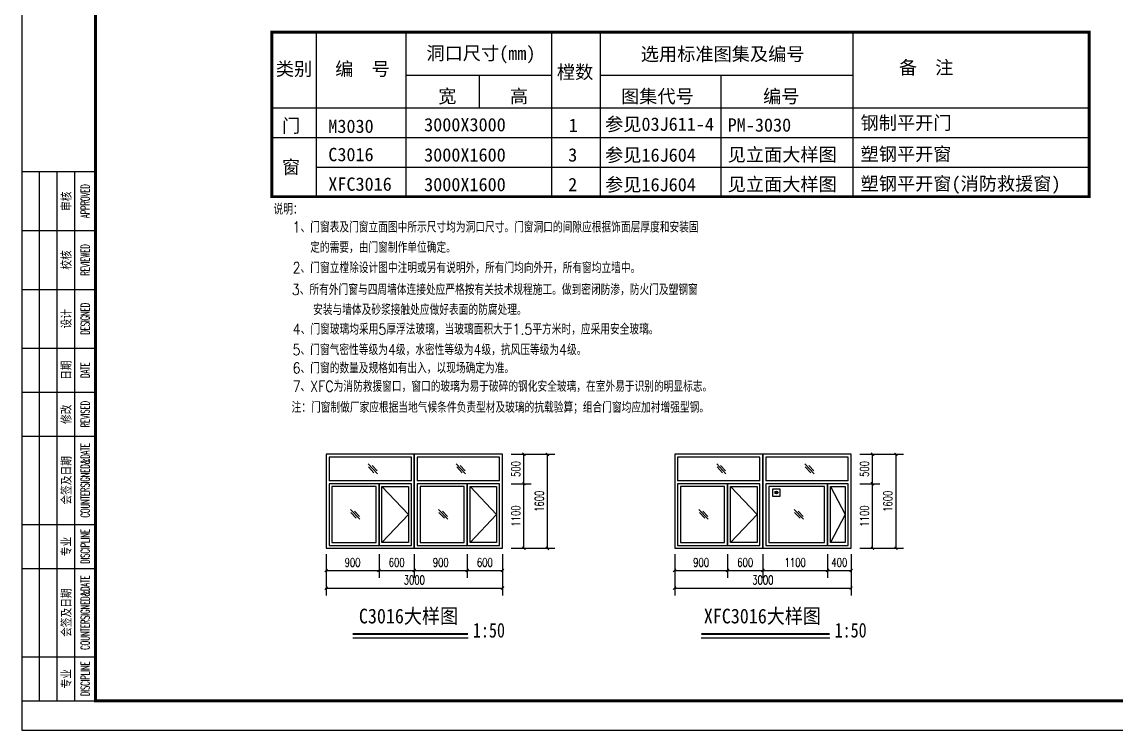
# Model space of a CAD drawing. Extents: x 5191187 to 5306989, y -468291 to -238224.
# Drawn here: x 5218546 to 5255767, y -468291 to -444188 of the extents above; entities that cross this region are included whole.
import ezdxf
from ezdxf.enums import TextEntityAlignment as Align

# ---------------------------------------------------------------- set-up
doc = ezdxf.new("R2010")
doc.units = 0
doc.header["$LTSCALE"] = 1000
doc.header["$MEASUREMENT"] = 0
doc.layers.get('0').update_dxf_attribs({"linetype": 'CONTINUOUS'})
doc.layers.get('Defpoints').update_dxf_attribs({"linetype": 'CONTINUOUS'})
for name, color, linetype in [('DIM', 7, 'CONTINUOUS'), ('PUB_DIM', 3, 'CONTINUOUS'), ('PUB_TEXT', 7, 'CONTINUOUS'), ('PUB_TITLE', 4, 'CONTINUOUS'), ('WINDOW', 4, 'CONTINUOUS'), ('图名', 15, 'CONTINUOUS'), ('填充', 251, 'CONTINUOUS')]:
    doc.layers.add(name, color=color, linetype=linetype)
doc.styles.add('-宋体', font='', dxfattribs={"width": 0.8})
doc.styles.add('_TCH_DIM_T3', font='SIMPLEX', dxfattribs={"width": 0.705882, "bigfont": 'GBCBIG'})
doc.styles.add('ECEC_TK', font='txt_l.shx', dxfattribs={"bigfont": 'hztxt_l.shx'})
doc.styles.add('HZ1', font='txt.shx', dxfattribs={"bigfont": 'hzdx.shx'})
doc.styles.add('宋体', font='', dxfattribs={"width": 0.7})
doc.styles.get('-宋体').set_extended_font_data('SimSun')
doc.styles.get('宋体').set_extended_font_data('SimSun')
doc.dimstyles.new('_TCH_ARCH&&100', dxfattribs={"dimtxt": 297.5, "dimasz": 100, "dimexe": 250, "dimexo": 300, "dimgap": 126.25, "dimtad": 1, "dimdec": 0, "dimzin": 0, "dimdsep": 46, "dimtxsty": '_TCH_DIM_T3', "dimblk": 'ARCHTICK', "dimcen": 0.09, "dimclrt": 7, "dimazin": 2, "dimtfac": 1, "dimtdec": 0, "dimtix": 1, "dimtmove": 2, "dimatfit": 3, "dimfxl": 0, "dimtolj": 1, "dimtzin": 0, "dimarcsym": 0})

# ---------------------------------------------------------------- blocks, each defined once
blk = doc.blocks.new('_ArchTick')
at = {"color": 0, "linetype": 'ByBlock', "const_width": 0.4}
blk.add_lwpolyline([(-0.5, -0.5), (0.5, 0.5)], dxfattribs=at)
blk = doc.blocks.new('*D43')
at = {"layer": 'Defpoints', "color": 0}
for p in [(5247051, -458904), (5248280, -458904), (5247051, -462104)]:
    blk.add_point(p, dxfattribs=at)
at = {"layer": 'PUB_DIM', "color": 0, "lineweight": -2}
for p, q in [((5247351, -458904), (5248530, -458904)), ((5248280, -462104), (5248280, -458904)), ((5247351, -462104), (5248530, -462104))]:
    blk.add_line(p, q, dxfattribs=at)
at = {"layer": 'PUB_DIM', "color": 0, "lineweight": -2, "xscale": 100, "yscale": 100, "zscale": 100}
for p, rotation in [((5248280, -458904), 90), ((5248280, -462104), 270)]:
    blk.add_blockref('_ArchTick', p, dxfattribs=dict(at, rotation=rotation))
at = {"layer": 'PUB_DIM', "color": 7, "insert": (5248005, -460504), "char_height": 297.5, "attachment_point": 5, "rotation": 90, "style": '_TCH_DIM_T3'}
blk.add_mtext('\\A1;1600', dxfattribs=at)
blk = doc.blocks.new('*D44')
at = {"layer": 'Defpoints', "color": 0}
for p in [(5246751, -458904), (5247480, -458904), (5246751, -459904)]:
    blk.add_point(p, dxfattribs=at)
at = {"layer": 'PUB_DIM', "color": 0, "lineweight": -2}
for p, q in [((5247051, -458904), (5247730, -458904)), ((5247480, -459904), (5247480, -458904)), ((5247051, -459904), (5247730, -459904))]:
    blk.add_line(p, q, dxfattribs=at)
at = {"layer": 'PUB_DIM', "color": 0, "lineweight": -2, "xscale": 100, "yscale": 100, "zscale": 100}
for p, rotation in [((5247480, -458904), 90), ((5247480, -459904), 270)]:
    blk.add_blockref('_ArchTick', p, dxfattribs=dict(at, rotation=rotation))
at = {"layer": 'PUB_DIM', "color": 7, "insert": (5247205, -459404), "char_height": 297.5, "attachment_point": 5, "rotation": 90, "style": '_TCH_DIM_T3'}
blk.add_mtext('\\A1;500', dxfattribs=at)
blk = doc.blocks.new('*D45')
at = {"layer": 'Defpoints', "color": 0}
for p in [(5246751, -459904), (5247480, -459904), (5246751, -462104)]:
    blk.add_point(p, dxfattribs=at)
at = {"layer": 'PUB_DIM', "color": 0, "lineweight": -2}
for p, q in [((5247051, -459904), (5247730, -459904)), ((5247480, -462104), (5247480, -459904)), ((5247051, -462104), (5247730, -462104))]:
    blk.add_line(p, q, dxfattribs=at)
at = {"layer": 'PUB_DIM', "color": 0, "lineweight": -2, "xscale": 100, "yscale": 100, "zscale": 100}
for p, rotation in [((5247480, -459904), 90), ((5247480, -462104), 270)]:
    blk.add_blockref('_ArchTick', p, dxfattribs=dict(at, rotation=rotation))
at = {"layer": 'PUB_DIM', "color": 7, "insert": (5247205, -461004), "char_height": 297.5, "attachment_point": 5, "rotation": 90, "style": '_TCH_DIM_T3'}
blk.add_mtext('\\A1;1100', dxfattribs=at)
blk = doc.blocks.new('*D46')
at = {"layer": 'Defpoints', "color": 0}
for p in [(5240751, -462004), (5242551, -462004), (5242551, -462857)]:
    blk.add_point(p, dxfattribs=at)
at = {"layer": 'PUB_DIM', "color": 0, "lineweight": -2}
for p, q in [((5240751, -462304), (5240751, -463107)), ((5242551, -462304), (5242551, -463107)), ((5240751, -462857), (5242551, -462857))]:
    blk.add_line(p, q, dxfattribs=at)
at = {"layer": 'PUB_DIM', "color": 0, "lineweight": -2, "xscale": 100, "yscale": 100, "zscale": 100, "rotation": 180}
blk.add_blockref('_ArchTick', (5240751, -462857), dxfattribs=at)
at = {"layer": 'PUB_DIM', "color": 0, "lineweight": -2, "xscale": 100, "yscale": 100, "zscale": 100}
blk.add_blockref('_ArchTick', (5242551, -462857), dxfattribs=at)
at = {"layer": 'PUB_DIM', "color": 7, "insert": (5241651, -462582), "char_height": 297.5, "attachment_point": 5, "style": '_TCH_DIM_T3'}
blk.add_mtext('\\A1;900', dxfattribs=at)
blk = doc.blocks.new('*D47')
at = {"layer": 'Defpoints', "color": 0}
for p in [(5242551, -462004), (5243751, -462004), (5243751, -462857)]:
    blk.add_point(p, dxfattribs=at)
at = {"layer": 'PUB_DIM', "color": 0, "lineweight": -2}
for p, q in [((5242551, -462304), (5242551, -463107)), ((5243751, -462304), (5243751, -463107)), ((5242551, -462857), (5243751, -462857))]:
    blk.add_line(p, q, dxfattribs=at)
at = {"layer": 'PUB_DIM', "color": 0, "lineweight": -2, "xscale": 100, "yscale": 100, "zscale": 100, "rotation": 180}
blk.add_blockref('_ArchTick', (5242551, -462857), dxfattribs=at)
at = {"layer": 'PUB_DIM', "color": 0, "lineweight": -2, "xscale": 100, "yscale": 100, "zscale": 100}
blk.add_blockref('_ArchTick', (5243751, -462857), dxfattribs=at)
at = {"layer": 'PUB_DIM', "color": 7, "insert": (5243151, -462582), "char_height": 297.5, "attachment_point": 5, "style": '_TCH_DIM_T3'}
blk.add_mtext('\\A1;600', dxfattribs=at)
blk = doc.blocks.new('*D48')
at = {"layer": 'Defpoints', "color": 0}
for p in [(5243751, -462004), (5245951, -462004), (5245951, -462857)]:
    blk.add_point(p, dxfattribs=at)
at = {"layer": 'PUB_DIM', "color": 0, "lineweight": -2}
for p, q in [((5243751, -462304), (5243751, -463107)), ((5245951, -462304), (5245951, -463107)), ((5243751, -462857), (5245951, -462857))]:
    blk.add_line(p, q, dxfattribs=at)
at = {"layer": 'PUB_DIM', "color": 0, "lineweight": -2, "xscale": 100, "yscale": 100, "zscale": 100, "rotation": 180}
blk.add_blockref('_ArchTick', (5243751, -462857), dxfattribs=at)
at = {"layer": 'PUB_DIM', "color": 0, "lineweight": -2, "xscale": 100, "yscale": 100, "zscale": 100}
blk.add_blockref('_ArchTick', (5245951, -462857), dxfattribs=at)
at = {"layer": 'PUB_DIM', "color": 7, "insert": (5244851, -462582), "char_height": 297.5, "attachment_point": 5, "style": '_TCH_DIM_T3'}
blk.add_mtext('\\A1;1100', dxfattribs=at)
blk = doc.blocks.new('*D49')
at = {"layer": 'Defpoints', "color": 0}
for p in [(5245951, -462004), (5246751, -462004), (5246751, -462857)]:
    blk.add_point(p, dxfattribs=at)
at = {"layer": 'PUB_DIM', "color": 0, "lineweight": -2}
for p, q in [((5245951, -462304), (5245951, -463107)), ((5246751, -462304), (5246751, -463107)), ((5245951, -462857), (5246751, -462857))]:
    blk.add_line(p, q, dxfattribs=at)
at = {"layer": 'PUB_DIM', "color": 0, "lineweight": -2, "xscale": 100, "yscale": 100, "zscale": 100, "rotation": 180}
blk.add_blockref('_ArchTick', (5245951, -462857), dxfattribs=at)
at = {"layer": 'PUB_DIM', "color": 0, "lineweight": -2, "xscale": 100, "yscale": 100, "zscale": 100}
blk.add_blockref('_ArchTick', (5246751, -462857), dxfattribs=at)
at = {"layer": 'PUB_DIM', "color": 7, "insert": (5246351, -462582), "char_height": 297.5, "attachment_point": 5, "style": '_TCH_DIM_T3'}
blk.add_mtext('\\A1;400', dxfattribs=at)
blk = doc.blocks.new('*D50')
at = {"layer": 'Defpoints', "color": 0}
for p in [(5240751, -462254), (5246751, -462254), (5246751, -463457)]:
    blk.add_point(p, dxfattribs=at)
at = {"layer": 'PUB_DIM', "color": 0, "lineweight": -2}
for p, q in [((5240751, -462554), (5240751, -463707)), ((5246751, -462554), (5246751, -463707)), ((5240751, -463457), (5246751, -463457))]:
    blk.add_line(p, q, dxfattribs=at)
at = {"layer": 'PUB_DIM', "color": 0, "lineweight": -2, "xscale": 100, "yscale": 100, "zscale": 100, "rotation": 180}
blk.add_blockref('_ArchTick', (5240751, -463457), dxfattribs=at)
at = {"layer": 'PUB_DIM', "color": 0, "lineweight": -2, "xscale": 100, "yscale": 100, "zscale": 100}
blk.add_blockref('_ArchTick', (5246751, -463457), dxfattribs=at)
at = {"layer": 'PUB_DIM', "color": 7, "insert": (5243751, -463182), "char_height": 297.5, "attachment_point": 5, "style": '_TCH_DIM_T3'}
blk.add_mtext('\\A1;3000', dxfattribs=at)
blk = doc.blocks.new('*D51')
at = {"layer": 'Defpoints', "color": 0}
for p in [(5228894, -462004), (5230694, -462004), (5230694, -462857)]:
    blk.add_point(p, dxfattribs=at)
at = {"layer": 'PUB_DIM', "color": 0, "lineweight": -2}
for p, q in [((5228894, -462304), (5228894, -463107)), ((5230694, -462304), (5230694, -463107)), ((5228894, -462857), (5230694, -462857))]:
    blk.add_line(p, q, dxfattribs=at)
at = {"layer": 'PUB_DIM', "color": 0, "lineweight": -2, "xscale": 100, "yscale": 100, "zscale": 100, "rotation": 180}
blk.add_blockref('_ArchTick', (5228894, -462857), dxfattribs=at)
at = {"layer": 'PUB_DIM', "color": 0, "lineweight": -2, "xscale": 100, "yscale": 100, "zscale": 100}
blk.add_blockref('_ArchTick', (5230694, -462857), dxfattribs=at)
at = {"layer": 'PUB_DIM', "color": 7, "insert": (5229794, -462582), "char_height": 297.5, "attachment_point": 5, "style": '_TCH_DIM_T3'}
blk.add_mtext('\\A1;900', dxfattribs=at)
blk = doc.blocks.new('*D52')
at = {"layer": 'Defpoints', "color": 0}
for p in [(5230694, -462004), (5231894, -462004), (5231894, -462857)]:
    blk.add_point(p, dxfattribs=at)
at = {"layer": 'PUB_DIM', "color": 0, "lineweight": -2}
for p, q in [((5230694, -462304), (5230694, -463107)), ((5231894, -462304), (5231894, -463107)), ((5230694, -462857), (5231894, -462857))]:
    blk.add_line(p, q, dxfattribs=at)
at = {"layer": 'PUB_DIM', "color": 0, "lineweight": -2, "xscale": 100, "yscale": 100, "zscale": 100, "rotation": 180}
blk.add_blockref('_ArchTick', (5230694, -462857), dxfattribs=at)
at = {"layer": 'PUB_DIM', "color": 0, "lineweight": -2, "xscale": 100, "yscale": 100, "zscale": 100}
blk.add_blockref('_ArchTick', (5231894, -462857), dxfattribs=at)
at = {"layer": 'PUB_DIM', "color": 7, "insert": (5231294, -462582), "char_height": 297.5, "attachment_point": 5, "style": '_TCH_DIM_T3'}
blk.add_mtext('\\A1;600', dxfattribs=at)
blk = doc.blocks.new('*D53')
at = {"layer": 'Defpoints', "color": 0}
for p in [(5231894, -462004), (5233694, -462004), (5233694, -462857)]:
    blk.add_point(p, dxfattribs=at)
at = {"layer": 'PUB_DIM', "color": 0, "lineweight": -2}
for p, q in [((5231894, -462304), (5231894, -463107)), ((5233694, -462304), (5233694, -463107)), ((5231894, -462857), (5233694, -462857))]:
    blk.add_line(p, q, dxfattribs=at)
at = {"layer": 'PUB_DIM', "color": 0, "lineweight": -2, "xscale": 100, "yscale": 100, "zscale": 100, "rotation": 180}
blk.add_blockref('_ArchTick', (5231894, -462857), dxfattribs=at)
at = {"layer": 'PUB_DIM', "color": 0, "lineweight": -2, "xscale": 100, "yscale": 100, "zscale": 100}
blk.add_blockref('_ArchTick', (5233694, -462857), dxfattribs=at)
at = {"layer": 'PUB_DIM', "color": 7, "insert": (5232794, -462582), "char_height": 297.5, "attachment_point": 5, "style": '_TCH_DIM_T3'}
blk.add_mtext('\\A1;900', dxfattribs=at)
blk = doc.blocks.new('*D54')
at = {"layer": 'Defpoints', "color": 0}
for p in [(5233694, -462004), (5234894, -462004), (5234894, -462857)]:
    blk.add_point(p, dxfattribs=at)
at = {"layer": 'PUB_DIM', "color": 0, "lineweight": -2}
for p, q in [((5233694, -462304), (5233694, -463107)), ((5234894, -462304), (5234894, -463107)), ((5233694, -462857), (5234894, -462857))]:
    blk.add_line(p, q, dxfattribs=at)
at = {"layer": 'PUB_DIM', "color": 0, "lineweight": -2, "xscale": 100, "yscale": 100, "zscale": 100, "rotation": 180}
blk.add_blockref('_ArchTick', (5233694, -462857), dxfattribs=at)
at = {"layer": 'PUB_DIM', "color": 0, "lineweight": -2, "xscale": 100, "yscale": 100, "zscale": 100}
blk.add_blockref('_ArchTick', (5234894, -462857), dxfattribs=at)
at = {"layer": 'PUB_DIM', "color": 7, "insert": (5234294, -462582), "char_height": 297.5, "attachment_point": 5, "style": '_TCH_DIM_T3'}
blk.add_mtext('\\A1;600', dxfattribs=at)
blk = doc.blocks.new('*D55')
at = {"layer": 'Defpoints', "color": 0}
for p in [(5235194, -458904), (5236423, -458904), (5235194, -462104)]:
    blk.add_point(p, dxfattribs=at)
at = {"layer": 'PUB_DIM', "color": 0, "lineweight": -2}
for p, q in [((5235494, -458904), (5236673, -458904)), ((5236423, -462104), (5236423, -458904)), ((5235494, -462104), (5236673, -462104))]:
    blk.add_line(p, q, dxfattribs=at)
at = {"layer": 'PUB_DIM', "color": 0, "lineweight": -2, "xscale": 100, "yscale": 100, "zscale": 100}
for p, rotation in [((5236423, -458904), 90), ((5236423, -462104), 270)]:
    blk.add_blockref('_ArchTick', p, dxfattribs=dict(at, rotation=rotation))
at = {"layer": 'PUB_DIM', "color": 7, "insert": (5236148, -460504), "char_height": 297.5, "attachment_point": 5, "rotation": 90, "style": '_TCH_DIM_T3'}
blk.add_mtext('\\A1;1600', dxfattribs=at)
blk = doc.blocks.new('*D56')
at = {"layer": 'Defpoints', "color": 0}
for p in [(5234894, -458904), (5235623, -458904), (5234894, -459904)]:
    blk.add_point(p, dxfattribs=at)
at = {"layer": 'PUB_DIM', "color": 0, "lineweight": -2}
for p, q in [((5235194, -458904), (5235873, -458904)), ((5235623, -459904), (5235623, -458904)), ((5235194, -459904), (5235873, -459904))]:
    blk.add_line(p, q, dxfattribs=at)
at = {"layer": 'PUB_DIM', "color": 0, "lineweight": -2, "xscale": 100, "yscale": 100, "zscale": 100}
for p, rotation in [((5235623, -458904), 90), ((5235623, -459904), 270)]:
    blk.add_blockref('_ArchTick', p, dxfattribs=dict(at, rotation=rotation))
at = {"layer": 'PUB_DIM', "color": 7, "insert": (5235348, -459404), "char_height": 297.5, "attachment_point": 5, "rotation": 90, "style": '_TCH_DIM_T3'}
blk.add_mtext('\\A1;500', dxfattribs=at)
blk = doc.blocks.new('*D57')
at = {"layer": 'Defpoints', "color": 0}
for p in [(5234894, -459904), (5235623, -459904), (5234894, -462104)]:
    blk.add_point(p, dxfattribs=at)
at = {"layer": 'PUB_DIM', "color": 0, "lineweight": -2}
for p, q in [((5235194, -459904), (5235873, -459904)), ((5235623, -462104), (5235623, -459904)), ((5235194, -462104), (5235873, -462104))]:
    blk.add_line(p, q, dxfattribs=at)
at = {"layer": 'PUB_DIM', "color": 0, "lineweight": -2, "xscale": 100, "yscale": 100, "zscale": 100}
for p, rotation in [((5235623, -459904), 90), ((5235623, -462104), 270)]:
    blk.add_blockref('_ArchTick', p, dxfattribs=dict(at, rotation=rotation))
at = {"layer": 'PUB_DIM', "color": 7, "insert": (5235348, -461004), "char_height": 297.5, "attachment_point": 5, "rotation": 90, "style": '_TCH_DIM_T3'}
blk.add_mtext('\\A1;1100', dxfattribs=at)
blk = doc.blocks.new('*D58')
at = {"layer": 'Defpoints', "color": 0}
for p in [(5228894, -462254), (5234894, -462254), (5234894, -463457)]:
    blk.add_point(p, dxfattribs=at)
at = {"layer": 'PUB_DIM', "color": 0, "lineweight": -2}
for p, q in [((5228894, -462554), (5228894, -463707)), ((5234894, -462554), (5234894, -463707)), ((5228894, -463457), (5234894, -463457))]:
    blk.add_line(p, q, dxfattribs=at)
at = {"layer": 'PUB_DIM', "color": 0, "lineweight": -2, "xscale": 100, "yscale": 100, "zscale": 100, "rotation": 180}
blk.add_blockref('_ArchTick', (5228894, -463457), dxfattribs=at)
at = {"layer": 'PUB_DIM', "color": 0, "lineweight": -2, "xscale": 100, "yscale": 100, "zscale": 100}
blk.add_blockref('_ArchTick', (5234894, -463457), dxfattribs=at)
at = {"layer": 'PUB_DIM', "color": 7, "insert": (5231894, -463182), "char_height": 297.5, "attachment_point": 5, "style": '_TCH_DIM_T3'}
blk.add_mtext('\\A1;3000', dxfattribs=at)
blk = doc.blocks.new('11111111111')
for p, q in [((765.17, -582.31), (765.17, -402.31)), ((771.17, -582.31), (771.17, -402.31)), ((777.17, -582.31), (777.17, -402.31)), ((759.17, -422.31), (784.17, -422.31)), ((759.17, -442.31), (784.17, -442.31)), ((759.17, -462.31), (784.17, -462.31)), ((759.17, -477.31), (784.17, -477.31)), ((759.17, -492.31), (784.17, -492.31)), ((759.17, -522.31), (784.17, -522.31)), ((759.17, -537.31), (784.17, -537.31)), ((759.17, -567.31), (784.17, -567.31))]:
    blk.add_line(p, q)
blk.add_lwpolyline([(759.17, -402.31), (759.17, -582.31), (784.17, -582.31), (784.17, -402.31)], close=True)
at = {"style": 'ECEC_TK'}
for s, p in [('审核', (774.17, -412.31)), ('校核', (774.17, -432.31)), ('设计', (774.17, -452.31)), ('日期', (774.17, -469.81)), ('修改', (774.17, -484.81)), ('会签及日期', (774.17, -507.31)), ('专业', (774.17, -529.81)), ('会签及日期', (774.17, -552.31)), ('专业', (774.17, -574.81))]:
    blk.add_text(s, height=3, rotation=90, dxfattribs=at).set_placement(p, align=Align.MIDDLE)
at = {"style": 'ECEC_TK', "width": 0.5}
for s, p in [('APPROVED', (780.67, -412.31)), ('REVIEWED', (780.67, -432.31)), ('DESIGNED', (780.67, -452.31)), ('DATE', (780.67, -469.81)), ('REVISED', (780.67, -484.81)), ('COUNTERSIGNED&DATE', (780.67, -507.31)), ('DISCIPLINE', (780.67, -529.81)), ('COUNTERSIGNED&DATE', (780.67, -552.31)), ('DISCIPLINE', (780.67, -574.81))]:
    blk.add_text(s, height=3, rotation=90, dxfattribs=at).set_placement(p, align=Align.MIDDLE)

msp = doc.modelspace()

# ---------------------------------------------------------------- hatches: boundary and pattern name
at = {"layer": 'WINDOW'}
h = msp.add_hatch(color=256, dxfattribs=at)
edge = h.paths.add_edge_path()
edge.add_arc((5244212.6, -460204.5), 50.2, 0, 360)

# ---------------------------------------------------------------- linework, layer by layer
at = {"layer": 'DIM', "color": 143}
for p, q in [((5228551.6, -444534.2), (5228551.6, -450136.1)), ((5231618.4, -450136.1), (5231618.4, -444534.2)), ((5236573.6, -450136.1), (5236573.6, -444534.2)), ((5238229, -450136.1), (5238229, -444534.2)), ((5246828, -450136.1), (5246828, -444534.2)), ((5231618.4, -445996.8), (5236573.6, -445996.8)), ((5234096, -445996.8), (5234096, -447112.1)), ((5238229, -445996.8), (5246828, -445996.8)), ((5242316.3, -445996.8), (5242316.3, -450136.1)), ((5227045.9, -447112.1), (5254849.4, -447112.1)), ((5227045.9, -448120.1), (5254849.4, -448120.1)), ((5227045.9, -448120.1), (5254849.4, -448120.1)), ((5227045.9, -448120.1), (5254849.4, -448120.1)), ((5227045.9, -448120.1), (5254849.4, -448120.1)), ((5227045.9, -448120.1), (5254849.4, -448120.1)), ((5228551.6, -449128.1), (5254849.4, -449128.1)), ((5228551.6, -449128.1), (5254849.4, -449128.1)), ((5228551.6, -449128.1), (5254849.4, -449128.1)), ((5228551.6, -449128.1), (5254849.4, -449128.1)), ((5228551.6, -449128.1), (5254849.4, -449128.1)), ((5227045.9, -450136.1), (5254849.4, -450136.1)), ((5227045.9, -450136.1), (5254849.4, -450136.1)), ((5227045.9, -450136.1), (5254849.4, -450136.1)), ((5228551.6, -450136.1), (5254849.4, -450136.1)), ((5228551.6, -450136.1), (5254849.4, -450136.1)), ((5228551.6, -450136.1), (5254849.4, -450136.1)), ((5228551.6, -450136.1), (5254849.4, -450136.1)), ((5228551.6, -450136.1), (5254849.4, -450136.1)), ((5228551.6, -450136.1), (5254849.4, -450136.1)), ((5228551.6, -450136.1), (5254849.4, -450136.1)), ((5228551.6, -450136.1), (5254849.4, -450136.1)), ((5228551.6, -450136.1), (5254849.4, -450136.1))]:
    msp.add_line(p, q, dxfattribs=at)
at = {"layer": 'PUB_TITLE'}
msp.add_lwpolyline([(5218545.9, -468290.7), (5277945.9, -468290.7), (5277945.9, -426290.7), (5218545.9, -426290.7)], close=True, dxfattribs=at)
for points, const_width in [([(5221045.9, -467290.7), (5276945.9, -467290.7), (5276945.9, -427290.7), (5221045.9, -427290.7)], 100), ([(5227045.9, -444534.2), (5254849.4, -444534.2), (5254849.4, -450136.1), (5227045.9, -450136.1)], 100.8)]:
    msp.add_lwpolyline(points, close=True, dxfattribs=dict(at, const_width=const_width))
at = {"layer": 'WINDOW'}
for p, q in [((5231794.4, -459804), (5228994.4, -459804)), ((5231794.4, -459904), (5228994.4, -459904)), ((5230694.4, -459904), (5230694.4, -462004)), ((5234794.4, -459804), (5231994.4, -459804)), ((5234794.4, -459904), (5231994.4, -459904)), ((5233694.4, -459904), (5233694.4, -462004)), ((5243651.3, -459804), (5240851.3, -459804)), ((5243651.3, -459904), (5240851.3, -459904)), ((5242551.3, -459904), (5242551.3, -462004)), ((5246651.3, -459804), (5243851.3, -459804)), ((5246651.3, -459904), (5243851.3, -459904)), ((5245951.3, -459904), (5245951.3, -462004))]:
    msp.add_line(p, q, dxfattribs=at)
for points in [[(5231894.4, -458904), (5228894.4, -458904), (5228894.4, -462104), (5231894.4, -462104)], [(5234894.4, -458904), (5231894.4, -458904), (5231894.4, -462104), (5234894.4, -462104)], [(5243751.3, -458904), (5240751.3, -458904), (5240751.3, -462104), (5243751.3, -462104)], [(5246751.3, -458904), (5243751.3, -458904), (5243751.3, -462104), (5246751.3, -462104)], [(5230694.4, -459904), (5228994.4, -459904), (5228994.4, -462004), (5230694.4, -462004)], [(5230594.4, -460004), (5229094.4, -460004), (5229094.4, -461904), (5230594.4, -461904)], [(5230794.4, -460004), (5231694.4, -460004), (5231694.4, -461904), (5230794.4, -461904)], [(5233694.4, -459904), (5231994.4, -459904), (5231994.4, -462004), (5233694.4, -462004)], [(5233594.4, -460004), (5232094.4, -460004), (5232094.4, -461904), (5233594.4, -461904)], [(5233794.4, -460004), (5234694.4, -460004), (5234694.4, -461904), (5233794.4, -461904)], [(5242551.3, -459904), (5240851.3, -459904), (5240851.3, -462004), (5242551.3, -462004)], [(5242451.3, -460004), (5240951.3, -460004), (5240951.3, -461904), (5242451.3, -461904)], [(5242651.3, -460004), (5243551.3, -460004), (5243551.3, -461904), (5242651.3, -461904)], [(5245951.3, -459904), (5243851.3, -459904), (5243851.3, -462004), (5245951.3, -462004)], [(5245851.3, -460004), (5243951.3, -460004), (5243951.3, -461904), (5245851.3, -461904)], [(5246051.3, -460004), (5246551.3, -460004), (5246551.3, -461904), (5246051.3, -461904)], [(5244344.4, -460095.2), (5244075.4, -460095.2), (5244075.4, -460326.5), (5244344.4, -460326.5)]]:
    msp.add_lwpolyline(points, close=True, dxfattribs=at)
for points in [[(5231794.4, -459804), (5231794.4, -459004), (5228994.4, -459004), (5228994.4, -459804)], [(5234794.4, -459804), (5234794.4, -459004), (5231994.4, -459004), (5231994.4, -459804)], [(5243651.3, -459804), (5243651.3, -459004), (5240851.3, -459004), (5240851.3, -459804)], [(5246651.3, -459804), (5246651.3, -459004), (5243851.3, -459004), (5243851.3, -459804)], [(5228994.4, -459904), (5228994.4, -462004), (5231794.4, -462004), (5231794.4, -459904)], [(5231994.4, -459904), (5231994.4, -462004), (5234794.4, -462004), (5234794.4, -459904)], [(5240851.3, -459904), (5240851.3, -462004), (5243651.3, -462004), (5243651.3, -459904)], [(5243851.3, -459904), (5243851.3, -462004), (5246651.3, -462004), (5246651.3, -459904)]]:
    msp.add_lwpolyline(points, dxfattribs=at)
msp.add_circle((5244212.6, -460204.5), 50.2, dxfattribs=at)
at = {"layer": '图名'}
for p, q in [((5229799.1, -465152.7), (5233724.8, -465152.7)), ((5241656.1, -465152.7), (5246028.6, -465152.7))]:
    msp.add_line(p, q, dxfattribs=at)
at = {"layer": '图名', "const_width": 70}
for points in [[(5229799.1, -465019.5), (5233724.8, -465019.5)], [(5241656.1, -465019.5), (5246028.6, -465019.5)]]:
    msp.add_lwpolyline(points, dxfattribs=at)
at = {"layer": '填充'}
for p, q in [((5230639.5, -459565.9), (5230323.2, -459232.7)), ((5230628.5, -459467.2), (5230456.8, -459286.3)), ((5233639.5, -459565.9), (5233323.2, -459232.7)), ((5233628.5, -459467.2), (5233456.8, -459286.3)), ((5242496.4, -459565.9), (5242180.2, -459232.7)), ((5242485.4, -459467.2), (5242313.8, -459286.3)), ((5245496.4, -459565.9), (5245180.2, -459232.7)), ((5245485.4, -459467.2), (5245313.8, -459286.3)), ((5230521.8, -459529.1), (5230336.1, -459333.4)), ((5233521.8, -459529.1), (5233336.1, -459333.4)), ((5242378.8, -459529.1), (5242193, -459333.4)), ((5245378.8, -459529.1), (5245193, -459333.4)), ((5230037.2, -461116.6), (5229721, -460783.4)), ((5233037.2, -461116.6), (5232721, -460783.4)), ((5241894.2, -461116.6), (5241577.9, -460783.4)), ((5245133, -461116.6), (5244816.8, -460783.4)), ((5229919.6, -461079.8), (5229733.8, -460884.1)), ((5230026.2, -461017.9), (5229854.6, -460837)), ((5232919.6, -461079.8), (5232733.8, -460884.1)), ((5233026.2, -461017.9), (5232854.6, -460837)), ((5241776.5, -461079.8), (5241590.8, -460884.1)), ((5241883.2, -461017.9), (5241711.5, -460837)), ((5245015.3, -461079.8), (5244829.6, -460884.1)), ((5245122, -461017.9), (5244950.4, -460837))]:
    msp.add_line(p, q, dxfattribs=at)
for points in [[(5230794.4, -460004), (5231694.4, -460954), (5230794.4, -461904)], [(5233794.4, -460004), (5234694.4, -460954), (5233794.4, -461904)], [(5242651.3, -460004), (5243551.3, -460954), (5242651.3, -461904)], [(5246051.3, -460004), (5246551.3, -460954), (5246051.3, -461904)]]:
    msp.add_lwpolyline(points, dxfattribs=at)

# ---------------------------------------------------------------- block references
at = {"color": 242, "xscale": 100, "yscale": 100, "zscale": 100}
msp.add_blockref('11111111111', (5142629, -409060), dxfattribs=at)

# ---------------------------------------------------------------- texts
at = {"color": 4, "style": 'HZ1', "width": 0.85}
for s, p in [('说明：', (5227105.4, -450746.7)), ('1、门窗表及门窗立面图中所示尺寸均为洞口尺寸。门窗洞口的间隙应根据饰面层厚度和安装固', (5227755, -451356.5, -11948.3)), ('定的需要，由门窗制作单位确定。', (5228353.2, -452046.1, -11948.3)), ('2、门窗立樘除设计图中注明或另有说明外，所有门均向外开，所有窗均立墙中。', (5227755, -452739.6, -11948.3)), ('3、所有外门窗与四周墙体连接处应严格按有关技术规程施工。做到密闭防渗，防火门及塑钢窗', (5227727.6, -453482)), ('安装与墙体及砂浆接触处应做好表面的防腐处理。', (5228451.9, -454166.2)), ('4、门窗玻璃均采用5厚浮法玻璃，当玻璃面积大于1.5平方米时，应采用安全玻璃。', (5227761.1, -454829.2, -23896.7)), ('5、门窗气密性等级为4级，水密性等级为4级，抗风压等级为4级。', (5227755, -455529.6, -11948.3)), ('6、门窗的数量及规格如有出入，以现场确定为准。', (5227755, -456153.2, -11948.3)), ('7、XFC为消防救援窗口，窗口的玻璃为易于破碎的钢化安全玻璃，在室外易于识别的明显标志。', (5227755, -456776.7, -11948.3)), ('注：门窗制做厂家应根据当地气候条件负责型材及玻璃的抗载验算；组合门窗均应加衬增强型钢。', (5227720, -457489.7, -23896.7))]:
    msp.add_text(s, height=370, dxfattribs=at).set_placement(p)
at = {"layer": 'PUB_TEXT', "linetype": 'Continuous', "style": '-宋体'}
for s, p in [('洞口尺寸(mm)', (5232306.4, -445480.6)), ('选用标准图集及编号', (5239598.9, -445509.5)), ('类别', (5227184.6, -446015.9)), ('编  号', (5229204.8, -446015.9)), ('备  注', (5248376.9, -445967.8)), ('樘数', (5236743.5, -446123.1)), ('宽', (5232708.1, -446944.8)), ('高', (5235144.8, -446944.8)), ('图集代号', (5238927, -446948.5)), ('编号', (5243758, -446948.5)), ('门', (5227392.9, -447950.1)), ('1', (5237147.9, -447933.6)), ('3', (5237128.1, -448941.6)), ('窗', (5227392.9, -449356.4)), ('2', (5237128.1, -449949.6))]:
    msp.add_text(s, height=453.6, dxfattribs=at).set_placement(p)
at = {"layer": 'PUB_TEXT', "color": 6, "linetype": 'Continuous', "style": '-宋体'}
for s, p in [('参见03J611-4', (5238383.3, -447895.4)), ('钢制平开门', (5247073.9, -447850.3)), ('PM-3030', (5242553.6, -447924.3)), ('参见16J604', (5238383.3, -448946.4)), ('见立面大样图', (5242553.6, -448932.3)), ('塑钢平开窗', (5247073.9, -448912)), ('参见16J604', (5238383.3, -449954.4)), ('见立面大样图', (5242553.6, -449940.3)), ('塑钢平开窗(消防救援窗)', (5247073.9, -449920))]:
    msp.add_text(s, height=453.6, dxfattribs=at).set_placement(p)
at = {"layer": 'PUB_TEXT', "color": 4, "linetype": 'Continuous', "style": '-宋体'}
for s, p in [('M3030', (5228968.6, -447965.8)), ('3000X3000', (5232228, -447913.4)), ('C3016', (5228968.6, -448928.2)), ('3000X1600', (5232228, -448942)), ('XFC3016', (5228968.6, -449936.2)), ('3000X1600', (5232228, -449950))]:
    msp.add_text(s, height=453.6, dxfattribs=at).set_placement(p)
at = {"layer": '图名', "style": '宋体'}
for s, width, p in [('C3016大样图', 0.9, (5230009.9, -464658.7)), ('XFC3016大样图', 0.9, (5241741.7, -464658.7)), ('1:50', 0.8, (5233888.5, -465139.6)), ('1:50', 0.8, (5246192.4, -465139.6))]:
    msp.add_text(s, height=500, dxfattribs=dict(at, width=width)).set_placement(p)

# ---------------------------------------------------------------- dimensions: what is measured, and where the dimension line sits
at = {"layer": 'PUB_DIM'}
for p1, p2, distance, text, picture, middle in [((5234894.4, -459903.6), (5234894.4, -458904), -728.9, '500', '*D56', (5235348.3, -459403.8)), ((5235194.4, -462104), (5235194.4, -458904), -1228.9, '1600', '*D55', (5236148.3, -460504)), ((5246751.3, -459903.6), (5246751.3, -458904), -728.9, '500', '*D44', (5247205.2, -459403.8)), ((5247051.3, -462104), (5247051.3, -458904), -1228.9, '1600', '*D43', (5248005.2, -460504)), ((5234894.4, -462104), (5234894.4, -459903.6), -728.9, '1100', '*D57', (5235348.3, -461003.8)), ((5246751.3, -462104), (5246751.3, -459903.6), -728.9, '1100', '*D45', (5247205.2, -461003.8)), ((5228894.4, -462004), (5230694.4, -462004), -852.6, '900', '*D51', (5229794.4, -462581.6)), ((5228894.4, -462254.1), (5234894.4, -462254.1), -1202.4, '3000', '*D58', (5231894.4, -463181.6)), ((5230694.4, -462004), (5231894.4, -462004), -852.6, '600', '*D52', (5231294.4, -462581.6)), ((5231894.4, -462004), (5233694.4, -462004), -852.6, '900', '*D53', (5232794.4, -462581.6)), ((5233694.4, -462004), (5234894.4, -462004), -852.6, '600', '*D54', (5234294.4, -462581.6)), ((5240751.3, -462004), (5242551.3, -462004), -852.6, '900', '*D46', (5241651.3, -462581.6)), ((5240751.3, -462254.1), (5246751.3, -462254.1), -1202.4, '3000', '*D50', (5243751.3, -463181.6)), ((5242551.3, -462004), (5243751.3, -462004), -852.6, '600', '*D47', (5243151.3, -462581.6)), ((5243751.3, -462004), (5245951.3, -462004), -852.6, '1100', '*D48', (5244851.3, -462581.6)), ((5245951.3, -462004), (5246751.3, -462004), -852.6, '400', '*D49', (5246351.3, -462581.6))]:
    dim = msp.add_aligned_dim(p1=p1, p2=p2, distance=distance, text=text, dimstyle='_TCH_ARCH&&100', dxfattribs=at)
    dim.commit()
    dim.dimension.update_dxf_attribs({"geometry": picture, "text_midpoint": middle})

doc.saveas('drawing.dxf')
